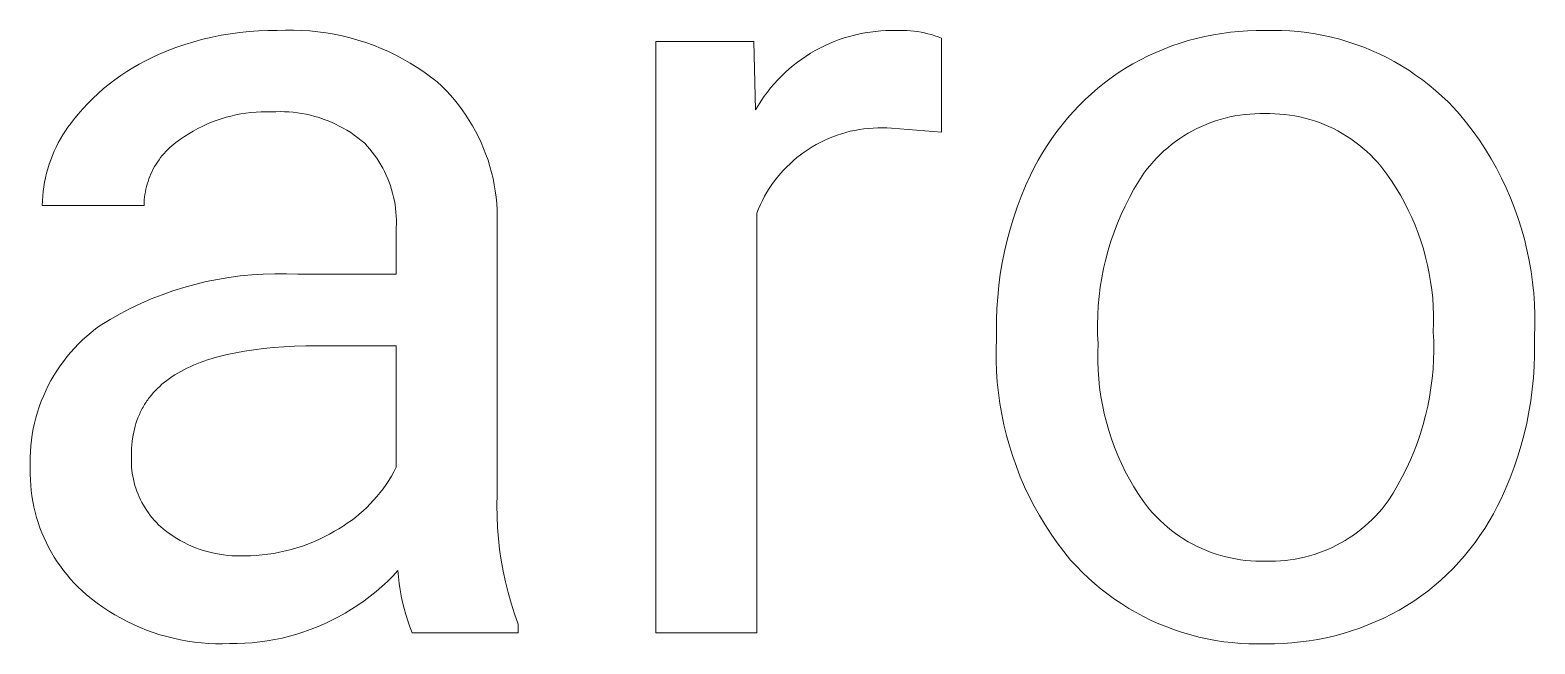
# Model space of a CAD drawing. Header units: millimetres. Extents: x -665 to 1920, y -373 to 1434.
# Drawn here: x 1395.15 to 1441.49, y -127.61 to -108.73 of the extents above; entities that cross this region are included whole.
import ezdxf

# ---------------------------------------------------------------- set-up
doc = ezdxf.new("R2010")
doc.units = ezdxf.units.MM
doc.header["$MEASUREMENT"] = 0
doc.layers.add('Domyślny', color=7, linetype='Continuous', true_color=0x000000)

msp = doc.modelspace()

# ---------------------------------------------------------------- linework, layer by layer
at = {"layer": 'Domyślny', "color": 18, "lineweight": 15, "true_color": 0x000000}
for p, q in [((1400.748, -108.946), (1401.031, -108.889)), ((1401.031, -108.889), (1401.316, -108.841)), ((1401.316, -108.841), (1401.602, -108.802)), ((1401.602, -108.802), (1401.889, -108.773)), ((1401.889, -108.773), (1402.177, -108.753)), ((1402.177, -108.753), (1402.466, -108.743)), ((1402.466, -108.743), (1402.754, -108.742)), ((1402.754, -108.742), (1403.006, -108.732)), ((1403.006, -108.732), (1403.258, -108.731)), ((1403.258, -108.731), (1403.509, -108.739)), ((1403.509, -108.739), (1403.761, -108.755)), ((1403.761, -108.755), (1404.011, -108.781)), ((1404.011, -108.781), (1404.261, -108.815)), ((1404.261, -108.815), (1404.509, -108.857)), ((1404.509, -108.857), (1404.755, -108.909)), ((1420.375, -108.924), (1420.533, -108.882)), ((1420.533, -108.882), (1420.692, -108.846)), ((1420.692, -108.846), (1420.853, -108.815)), ((1420.853, -108.815), (1421.014, -108.789)), ((1421.014, -108.789), (1421.176, -108.769)), ((1421.176, -108.769), (1421.339, -108.755)), ((1421.339, -108.755), (1421.502, -108.746)), ((1421.502, -108.746), (1421.665, -108.742)), ((1421.665, -108.742), (1421.829, -108.744)), ((1421.829, -108.744), (1421.937, -108.741)), ((1421.937, -108.741), (1422.045, -108.741)), ((1422.045, -108.741), (1422.154, -108.744)), ((1422.154, -108.744), (1422.262, -108.751)), ((1422.262, -108.751), (1422.37, -108.762)), ((1422.37, -108.762), (1422.477, -108.777)), ((1422.477, -108.777), (1422.584, -108.795)), ((1422.584, -108.795), (1422.69, -108.816)), ((1422.69, -108.816), (1422.795, -108.841)), ((1422.795, -108.841), (1422.9, -108.87)), ((1422.9, -108.87), (1423.003, -108.902)), ((1431.324, -108.925), (1431.584, -108.873)), ((1431.584, -108.873), (1431.845, -108.83)), ((1431.845, -108.83), (1432.107, -108.795)), ((1432.107, -108.795), (1432.371, -108.769)), ((1432.371, -108.769), (1432.635, -108.752)), ((1432.635, -108.752), (1432.9, -108.743)), ((1432.9, -108.743), (1433.165, -108.744)), ((1433.165, -108.744), (1433.424, -108.739)), ((1433.424, -108.739), (1433.684, -108.742)), ((1433.684, -108.742), (1433.943, -108.755)), ((1433.943, -108.755), (1434.202, -108.776)), ((1434.202, -108.776), (1434.459, -108.807)), ((1434.459, -108.807), (1434.716, -108.846)), ((1434.716, -108.846), (1434.971, -108.893)), ((1434.971, -108.893), (1435.224, -108.949)), ((1399.37, -109.371), (1399.639, -109.268)), ((1399.639, -109.268), (1399.912, -109.174)), ((1399.912, -109.174), (1400.188, -109.089)), ((1400.188, -109.089), (1400.467, -109.013)), ((1400.467, -109.013), (1400.748, -108.946)), ((1404.755, -108.909), (1405, -108.968)), ((1405, -108.968), (1405.242, -109.037)), ((1405.242, -109.037), (1405.482, -109.114)), ((1405.482, -109.114), (1405.719, -109.199)), ((1405.719, -109.199), (1405.953, -109.292)), ((1405.953, -109.292), (1406.184, -109.393)), ((1414.415, -127.275), (1414.415, -109.08)), ((1414.415, -109.08), (1417.437, -109.08)), ((1417.437, -109.08), (1417.489, -111.181)), ((1419.321, -109.361), (1419.465, -109.283)), ((1419.465, -109.283), (1419.611, -109.211)), ((1419.611, -109.211), (1419.76, -109.143)), ((1419.76, -109.143), (1419.911, -109.08)), ((1419.911, -109.08), (1420.064, -109.023)), ((1420.064, -109.023), (1420.218, -108.971)), ((1420.218, -108.971), (1420.375, -108.924)), ((1423.003, -108.902), (1423.106, -108.938)), ((1423.106, -108.938), (1423.207, -108.977)), ((1423.207, -108.977), (1423.207, -111.87)), ((1429.815, -109.416), (1430.06, -109.314)), ((1430.06, -109.314), (1430.307, -109.219)), ((1430.307, -109.219), (1430.557, -109.133)), ((1430.557, -109.133), (1430.811, -109.055)), ((1430.811, -109.055), (1431.066, -108.986)), ((1431.066, -108.986), (1431.324, -108.925)), ((1435.224, -108.949), (1435.476, -109.014)), ((1435.476, -109.014), (1435.725, -109.088)), ((1435.725, -109.088), (1435.971, -109.169)), ((1435.971, -109.169), (1436.214, -109.259)), ((1436.214, -109.259), (1436.455, -109.358)), ((1436.455, -109.358), (1436.691, -109.464)), ((1398.313, -109.887), (1398.505, -109.776)), ((1398.505, -109.776), (1398.701, -109.672)), ((1398.701, -109.672), (1398.901, -109.574)), ((1398.901, -109.574), (1399.103, -109.482)), ((1399.103, -109.482), (1399.37, -109.371)), ((1406.184, -109.393), (1406.411, -109.502)), ((1406.411, -109.502), (1406.634, -109.62)), ((1406.634, -109.62), (1406.852, -109.744)), ((1406.852, -109.744), (1407.066, -109.877)), ((1418.521, -109.924), (1418.646, -109.819)), ((1418.646, -109.819), (1418.774, -109.718)), ((1418.774, -109.718), (1418.906, -109.622)), ((1418.906, -109.622), (1419.042, -109.53)), ((1419.042, -109.53), (1419.18, -109.443)), ((1419.18, -109.443), (1419.321, -109.361)), ((1428.877, -109.906), (1429.105, -109.772)), ((1429.105, -109.772), (1429.338, -109.645)), ((1429.338, -109.645), (1429.575, -109.527)), ((1429.575, -109.527), (1429.815, -109.416)), ((1436.691, -109.464), (1436.924, -109.578)), ((1436.924, -109.578), (1437.153, -109.7)), ((1437.153, -109.7), (1437.378, -109.83)), ((1397.583, -110.392), (1397.759, -110.256)), ((1397.759, -110.256), (1397.939, -110.127)), ((1397.939, -110.127), (1398.124, -110.004)), ((1398.124, -110.004), (1398.313, -109.887)), ((1407.066, -109.877), (1407.276, -110.017)), ((1407.276, -110.017), (1407.48, -110.164)), ((1407.48, -110.164), (1407.68, -110.318)), ((1418.057, -110.384), (1418.167, -110.264)), ((1418.167, -110.264), (1418.281, -110.146)), ((1418.281, -110.146), (1418.399, -110.033)), ((1418.399, -110.033), (1418.521, -109.924)), ((1428.231, -110.357), (1428.441, -110.199)), ((1428.441, -110.199), (1428.657, -110.049)), ((1428.657, -110.049), (1428.877, -109.906)), ((1437.378, -109.83), (1437.598, -109.968)), ((1437.598, -109.968), (1437.813, -110.113)), ((1437.813, -110.113), (1438.024, -110.265)), ((1438.024, -110.265), (1438.229, -110.424)), ((1397.082, -110.831), (1397.244, -110.679)), ((1397.244, -110.679), (1397.411, -110.532)), ((1397.411, -110.532), (1397.583, -110.392)), ((1407.68, -110.318), (1407.821, -110.451)), ((1407.821, -110.451), (1407.957, -110.589)), ((1407.957, -110.589), (1408.089, -110.732)), ((1408.089, -110.732), (1408.216, -110.879)), ((1417.753, -110.768), (1417.85, -110.637)), ((1417.85, -110.637), (1417.951, -110.509)), ((1417.951, -110.509), (1418.057, -110.384)), ((1427.634, -110.87), (1427.827, -110.692)), ((1427.827, -110.692), (1428.026, -110.521)), ((1428.026, -110.521), (1428.231, -110.357)), ((1438.229, -110.424), (1438.428, -110.59)), ((1438.428, -110.59), (1438.622, -110.762)), ((1396.626, -111.317), (1396.773, -111.15)), ((1396.773, -111.15), (1396.925, -110.988)), ((1396.925, -110.988), (1397.082, -110.831)), ((1408.216, -110.879), (1408.338, -111.03)), ((1408.338, -111.03), (1408.454, -111.186)), ((1408.454, -111.186), (1408.566, -111.345)), ((1417.489, -111.181), (1417.572, -111.041)), ((1417.572, -111.041), (1417.66, -110.903)), ((1417.66, -110.903), (1417.753, -110.768)), ((1427.266, -111.244), (1427.447, -111.054)), ((1427.447, -111.054), (1427.634, -110.87)), ((1438.622, -110.762), (1438.81, -110.941)), ((1438.81, -110.941), (1438.991, -111.127)), ((1438.991, -111.127), (1439.167, -111.318)), ((1396.313, -111.716), (1396.397, -111.601)), ((1396.397, -111.601), (1396.486, -111.489)), ((1396.486, -111.489), (1396.626, -111.317)), ((1400.59, -111.626), (1400.447, -111.692)), ((1400.734, -111.565), (1400.59, -111.626)), ((1400.881, -111.51), (1400.734, -111.565)), ((1401.029, -111.459), (1400.881, -111.51)), ((1401.179, -111.414), (1401.029, -111.459)), ((1401.33, -111.374), (1401.179, -111.414)), ((1401.483, -111.339), (1401.33, -111.374)), ((1401.637, -111.31), (1401.483, -111.339)), ((1401.792, -111.286), (1401.637, -111.31)), ((1401.948, -111.268), (1401.792, -111.286)), ((1402.104, -111.254), (1401.948, -111.268)), ((1402.26, -111.247), (1402.104, -111.254)), ((1402.417, -111.244), (1402.26, -111.247)), ((1402.573, -111.248), (1402.417, -111.244)), ((1402.709, -111.241), (1402.573, -111.248)), ((1402.844, -111.238), (1402.709, -111.241)), ((1402.979, -111.241), (1402.844, -111.238)), ((1403.114, -111.248), (1402.979, -111.241)), ((1403.249, -111.259), (1403.114, -111.248)), ((1403.383, -111.275), (1403.249, -111.259)), ((1403.517, -111.296), (1403.383, -111.275)), ((1403.65, -111.321), (1403.517, -111.296)), ((1403.782, -111.351), (1403.65, -111.321)), ((1403.913, -111.385), (1403.782, -111.351)), ((1404.043, -111.424), (1403.913, -111.385)), ((1404.171, -111.467), (1404.043, -111.424)), ((1404.298, -111.514), (1404.171, -111.467)), ((1404.423, -111.566), (1404.298, -111.514)), ((1404.546, -111.621), (1404.423, -111.566)), ((1404.667, -111.682), (1404.546, -111.621)), ((1408.566, -111.345), (1408.671, -111.508)), ((1408.671, -111.508), (1408.771, -111.675)), ((1408.771, -111.675), (1408.865, -111.844)), ((1426.762, -111.849), (1426.923, -111.642)), ((1426.923, -111.642), (1427.091, -111.44)), ((1427.091, -111.44), (1427.266, -111.244)), ((1431.36, -111.633), (1431.218, -111.694)), ((1431.503, -111.577), (1431.36, -111.633)), ((1431.649, -111.526), (1431.503, -111.577)), ((1431.796, -111.48), (1431.649, -111.526)), ((1431.944, -111.439), (1431.796, -111.48)), ((1432.094, -111.404), (1431.944, -111.439)), ((1432.245, -111.373), (1432.094, -111.404)), ((1432.397, -111.348), (1432.245, -111.373)), ((1432.55, -111.328), (1432.397, -111.348)), ((1432.703, -111.313), (1432.55, -111.328)), ((1432.857, -111.304), (1432.703, -111.313)), ((1433.011, -111.3), (1432.857, -111.304)), ((1433.165, -111.301), (1433.011, -111.3)), ((1433.321, -111.299), (1433.165, -111.301)), ((1433.477, -111.303), (1433.321, -111.299)), ((1433.633, -111.312), (1433.477, -111.303)), ((1433.788, -111.326), (1433.633, -111.312)), ((1433.943, -111.346), (1433.788, -111.326)), ((1434.097, -111.371), (1433.943, -111.346)), ((1434.25, -111.402), (1434.097, -111.371)), ((1434.402, -111.438), (1434.25, -111.402)), ((1434.552, -111.479), (1434.402, -111.438)), ((1434.701, -111.526), (1434.552, -111.479)), ((1434.848, -111.577), (1434.701, -111.526)), ((1434.994, -111.634), (1434.848, -111.577)), ((1435.137, -111.696), (1434.994, -111.634)), ((1439.167, -111.318), (1439.379, -111.579)), ((1439.379, -111.579), (1439.581, -111.847)), ((1396.014, -112.203), (1396.082, -112.078)), ((1396.082, -112.078), (1396.155, -111.955)), ((1396.155, -111.955), (1396.232, -111.834)), ((1396.232, -111.834), (1396.313, -111.716)), ((1399.706, -112.138), (1399.638, -112.187)), ((1399.775, -112.091), (1399.706, -112.138)), ((1399.904, -112.002), (1399.775, -112.091)), ((1400.036, -111.917), (1399.904, -112.002)), ((1400.17, -111.837), (1400.036, -111.917)), ((1400.308, -111.762), (1400.17, -111.837)), ((1400.447, -111.692), (1400.308, -111.762)), ((1404.786, -111.746), (1404.667, -111.682)), ((1404.903, -111.814), (1404.786, -111.746)), ((1405.018, -111.886), (1404.903, -111.814)), ((1405.13, -111.962), (1405.018, -111.886)), ((1405.239, -112.042), (1405.13, -111.962)), ((1405.346, -112.125), (1405.239, -112.042)), ((1405.449, -112.212), (1405.346, -112.125)), ((1408.865, -111.844), (1408.954, -112.017)), ((1408.954, -112.017), (1409.036, -112.193)), ((1419.601, -112.125), (1419.473, -112.188)), ((1419.73, -112.067), (1419.601, -112.125)), ((1419.862, -112.013), (1419.73, -112.067)), ((1419.995, -111.964), (1419.862, -112.013)), ((1420.13, -111.92), (1419.995, -111.964)), ((1420.266, -111.88), (1420.13, -111.92)), ((1420.404, -111.845), (1420.266, -111.88)), ((1420.543, -111.815), (1420.404, -111.845)), ((1420.683, -111.789), (1420.543, -111.815)), ((1420.823, -111.769), (1420.683, -111.789)), ((1420.964, -111.753), (1420.823, -111.769)), ((1421.106, -111.743), (1420.964, -111.753)), ((1421.248, -111.737), (1421.106, -111.743)), ((1421.39, -111.736), (1421.248, -111.737)), ((1421.532, -111.74), (1421.39, -111.736)), ((1421.674, -111.75), (1421.532, -111.74)), ((1423.207, -111.87), (1421.674, -111.75)), ((1426.461, -112.279), (1426.608, -112.062)), ((1426.608, -112.062), (1426.762, -111.849)), ((1430.547, -112.069), (1430.421, -112.158)), ((1430.676, -111.985), (1430.547, -112.069)), ((1430.808, -111.905), (1430.676, -111.985)), ((1430.942, -111.83), (1430.808, -111.905)), ((1431.079, -111.759), (1430.942, -111.83)), ((1431.218, -111.694), (1431.079, -111.759)), ((1435.278, -111.762), (1435.137, -111.696)), ((1435.417, -111.834), (1435.278, -111.762)), ((1435.553, -111.91), (1435.417, -111.834)), ((1435.686, -111.991), (1435.553, -111.91)), ((1435.816, -112.077), (1435.686, -111.991)), ((1435.944, -112.167), (1435.816, -112.077)), ((1439.581, -111.847), (1439.775, -112.122)), ((1439.775, -112.122), (1439.959, -112.403)), ((1395.782, -112.725), (1395.833, -112.592)), ((1395.833, -112.592), (1395.889, -112.46)), ((1395.889, -112.46), (1395.949, -112.33)), ((1395.949, -112.33), (1396.014, -112.203)), ((1399.218, -112.589), (1399.166, -112.654)), ((1399.272, -112.526), (1399.218, -112.589)), ((1399.328, -112.464), (1399.272, -112.526)), ((1399.386, -112.404), (1399.328, -112.464)), ((1399.447, -112.347), (1399.386, -112.404)), ((1399.509, -112.291), (1399.447, -112.347)), ((1399.573, -112.238), (1399.509, -112.291)), ((1399.638, -112.187), (1399.573, -112.238)), ((1405.53, -112.299), (1405.449, -112.212)), ((1405.608, -112.389), (1405.53, -112.299)), ((1405.683, -112.482), (1405.608, -112.389)), ((1405.754, -112.577), (1405.683, -112.482)), ((1405.822, -112.674), (1405.754, -112.577)), ((1409.036, -112.193), (1409.113, -112.372)), ((1409.113, -112.372), (1409.183, -112.553)), ((1409.183, -112.553), (1409.247, -112.737)), ((1418.872, -112.565), (1418.761, -112.653)), ((1418.987, -112.482), (1418.872, -112.565)), ((1419.105, -112.402), (1418.987, -112.482)), ((1419.225, -112.326), (1419.105, -112.402)), ((1419.348, -112.255), (1419.225, -112.326)), ((1419.473, -112.188), (1419.348, -112.255)), ((1426.19, -112.729), (1426.322, -112.502)), ((1426.322, -112.502), (1426.461, -112.279)), ((1429.95, -112.554), (1429.841, -112.663)), ((1430.062, -112.449), (1429.95, -112.554)), ((1430.178, -112.348), (1430.062, -112.449)), ((1430.298, -112.251), (1430.178, -112.348)), ((1430.421, -112.158), (1430.298, -112.251)), ((1436.068, -112.262), (1435.944, -112.167)), ((1436.189, -112.36), (1436.068, -112.262)), ((1436.306, -112.463), (1436.189, -112.36)), ((1436.42, -112.57), (1436.306, -112.463)), ((1436.529, -112.681), (1436.42, -112.57)), ((1439.959, -112.403), (1440.134, -112.69)), ((1395.655, -113.134), (1395.693, -112.997)), ((1395.693, -112.997), (1395.735, -112.86)), ((1395.735, -112.86), (1395.782, -112.725)), ((1398.941, -113.004), (1398.903, -113.078)), ((1398.981, -112.931), (1398.941, -113.004)), ((1399.024, -112.86), (1398.981, -112.931)), ((1399.069, -112.789), (1399.024, -112.86)), ((1399.116, -112.721), (1399.069, -112.789)), ((1399.166, -112.654), (1399.116, -112.721)), ((1405.887, -112.774), (1405.822, -112.674)), ((1405.949, -112.876), (1405.887, -112.774)), ((1406.007, -112.979), (1405.949, -112.876)), ((1406.061, -113.085), (1406.007, -112.979)), ((1409.247, -112.737), (1409.304, -112.922)), ((1409.304, -112.922), (1409.356, -113.109)), ((1418.346, -113.041), (1418.251, -113.147)), ((1418.445, -112.939), (1418.346, -113.041)), ((1418.547, -112.84), (1418.445, -112.939)), ((1418.652, -112.745), (1418.547, -112.84)), ((1418.761, -112.653), (1418.652, -112.745)), ((1425.949, -113.195), (1426.066, -112.96)), ((1426.066, -112.96), (1426.19, -112.729)), ((1429.538, -113.012), (1429.445, -113.135)), ((1429.635, -112.892), (1429.538, -113.012)), ((1429.736, -112.776), (1429.635, -112.892)), ((1429.841, -112.663), (1429.736, -112.776)), ((1436.635, -112.796), (1436.529, -112.681)), ((1436.737, -112.914), (1436.635, -112.796)), ((1436.835, -113.036), (1436.737, -112.914)), ((1436.928, -113.161), (1436.835, -113.036)), ((1440.134, -112.69), (1440.299, -112.983)), ((1440.299, -112.983), (1440.453, -113.282)), ((1395.569, -113.554), (1395.593, -113.413)), ((1395.593, -113.413), (1395.622, -113.273)), ((1395.622, -113.273), (1395.655, -113.134)), ((1398.754, -113.466), (1398.732, -113.547)), ((1398.778, -113.387), (1398.754, -113.466)), ((1398.806, -113.308), (1398.778, -113.387)), ((1398.836, -113.23), (1398.806, -113.308)), ((1398.868, -113.154), (1398.836, -113.23)), ((1398.903, -113.078), (1398.868, -113.154)), ((1406.112, -113.192), (1406.061, -113.085)), ((1406.16, -113.302), (1406.112, -113.192)), ((1406.203, -113.412), (1406.16, -113.302)), ((1406.243, -113.524), (1406.203, -113.412)), ((1406.279, -113.638), (1406.243, -113.524)), ((1409.356, -113.109), (1409.401, -113.298)), ((1409.401, -113.298), (1409.439, -113.489)), ((1409.439, -113.489), (1409.471, -113.68)), ((1417.989, -113.483), (1417.91, -113.6)), ((1418.073, -113.368), (1417.989, -113.483)), ((1418.16, -113.256), (1418.073, -113.368)), ((1418.251, -113.147), (1418.16, -113.256)), ((1425.666, -113.846), (1425.802, -113.518)), ((1425.802, -113.518), (1425.949, -113.195)), ((1429.287, -113.379), (1429.138, -113.629)), ((1429.445, -113.135), (1429.287, -113.379)), ((1437.074, -113.373), (1436.928, -113.161)), ((1437.213, -113.59), (1437.074, -113.373)), ((1440.453, -113.282), (1440.598, -113.585)), ((1395.521, -114.124), (1395.526, -113.981)), ((1395.526, -113.981), (1395.536, -113.838)), ((1395.536, -113.838), (1395.55, -113.696)), ((1395.55, -113.696), (1395.569, -113.554)), ((1398.663, -113.957), (1398.658, -114.04)), ((1398.671, -113.874), (1398.663, -113.957)), ((1398.682, -113.792), (1398.671, -113.874)), ((1398.696, -113.71), (1398.682, -113.792)), ((1398.713, -113.628), (1398.696, -113.71)), ((1398.732, -113.547), (1398.713, -113.628)), ((1406.311, -113.752), (1406.279, -113.638)), ((1406.339, -113.868), (1406.311, -113.752)), ((1406.364, -113.984), (1406.339, -113.868)), ((1406.384, -114.101), (1406.364, -113.984)), ((1409.471, -113.68), (1409.496, -113.873)), ((1409.496, -113.873), (1409.515, -114.066)), ((1417.697, -113.969), (1417.635, -114.097)), ((1417.764, -113.844), (1417.697, -113.969)), ((1417.835, -113.721), (1417.764, -113.844)), ((1417.91, -113.6), (1417.835, -113.721)), ((1425.541, -114.178), (1425.666, -113.846)), ((1428.997, -113.884), (1428.865, -114.143)), ((1429.138, -113.629), (1428.997, -113.884)), ((1437.344, -113.811), (1437.213, -113.59)), ((1437.469, -114.036), (1437.344, -113.811)), ((1440.598, -113.585), (1440.732, -113.893)), ((1440.732, -113.893), (1440.855, -114.206)), ((1398.656, -114.124), (1395.521, -114.124)), ((1398.658, -114.04), (1398.656, -114.124)), ((1406.4, -114.219), (1406.384, -114.101)), ((1406.413, -114.337), (1406.4, -114.219)), ((1406.421, -114.456), (1406.413, -114.337)), ((1406.426, -114.575), (1406.421, -114.456)), ((1409.515, -114.066), (1409.527, -114.26)), ((1409.527, -114.26), (1409.532, -114.455)), ((1409.532, -114.455), (1409.531, -114.649)), ((1417.577, -114.227), (1417.523, -114.359)), ((1417.523, -114.359), (1417.523, -127.275)), ((1417.635, -114.097), (1417.577, -114.227)), ((1425.426, -114.514), (1425.541, -114.178)), ((1428.742, -114.407), (1428.629, -114.675)), ((1428.865, -114.143), (1428.742, -114.407)), ((1437.585, -114.266), (1437.469, -114.036)), ((1437.694, -114.499), (1437.585, -114.266)), ((1440.855, -114.206), (1440.968, -114.523)), ((1406.422, -114.812), (1406.426, -114.694)), ((1406.422, -116.242), (1406.422, -114.812)), ((1406.426, -114.694), (1406.426, -114.575)), ((1409.531, -114.649), (1409.531, -123.018)), ((1425.231, -115.196), (1425.323, -114.853)), ((1425.323, -114.853), (1425.426, -114.514)), ((1428.629, -114.675), (1428.525, -114.947)), ((1437.795, -114.736), (1437.694, -114.499)), ((1437.888, -114.976), (1437.795, -114.736)), ((1440.968, -114.523), (1441.07, -114.843)), ((1441.07, -114.843), (1441.161, -115.167)), ((1425.15, -115.542), (1425.231, -115.196)), ((1428.43, -115.222), (1428.344, -115.5)), ((1428.525, -114.947), (1428.43, -115.222)), ((1437.973, -115.219), (1437.888, -114.976)), ((1438.05, -115.465), (1437.973, -115.219)), ((1441.161, -115.167), (1441.241, -115.493)), ((1425.081, -115.89), (1425.15, -115.542)), ((1428.269, -115.781), (1428.203, -116.064)), ((1428.344, -115.5), (1428.269, -115.781)), ((1438.119, -115.713), (1438.05, -115.465)), ((1438.179, -115.963), (1438.119, -115.713)), ((1441.241, -115.493), (1441.31, -115.822)), ((1441.31, -115.822), (1441.367, -116.153)), ((1401.267, -116.34), (1401.619, -116.293)), ((1401.619, -116.293), (1401.972, -116.258)), ((1401.972, -116.258), (1402.327, -116.236)), ((1402.327, -116.236), (1402.682, -116.225)), ((1402.682, -116.225), (1403.037, -116.228)), ((1403.037, -116.228), (1403.391, -116.242)), ((1403.391, -116.242), (1406.422, -116.242)), ((1424.976, -116.592), (1425.023, -116.24)), ((1425.023, -116.24), (1425.081, -115.89)), ((1428.203, -116.064), (1428.147, -116.35)), ((1438.231, -116.215), (1438.179, -115.963)), ((1438.275, -116.469), (1438.231, -116.215)), ((1441.367, -116.153), (1441.414, -116.486)), ((1399.209, -116.873), (1399.543, -116.754)), ((1399.543, -116.754), (1399.882, -116.648)), ((1399.882, -116.648), (1400.224, -116.553)), ((1400.224, -116.553), (1400.569, -116.47)), ((1400.569, -116.47), (1400.917, -116.399)), ((1400.917, -116.399), (1401.267, -116.34)), ((1424.942, -116.945), (1424.976, -116.592)), ((1428.1, -116.637), (1428.064, -116.926)), ((1428.147, -116.35), (1428.1, -116.637)), ((1438.31, -116.724), (1438.275, -116.469)), ((1438.337, -116.98), (1438.31, -116.724)), ((1441.414, -116.486), (1441.449, -116.82)), ((1398.232, -117.296), (1398.552, -117.143)), ((1398.552, -117.143), (1398.878, -117.002)), ((1398.878, -117.002), (1399.209, -116.873)), ((1424.918, -117.299), (1424.942, -116.945)), ((1428.038, -117.216), (1428.022, -117.506)), ((1428.064, -116.926), (1428.038, -117.216)), ((1438.355, -117.237), (1438.337, -116.98)), ((1438.364, -117.494), (1438.355, -117.237)), ((1441.449, -116.82), (1441.472, -117.156)), ((1441.472, -117.156), (1441.484, -117.492)), ((1397.304, -117.818), (1397.607, -117.633)), ((1397.607, -117.633), (1397.916, -117.459)), ((1397.916, -117.459), (1398.232, -117.296)), ((1424.907, -117.654), (1424.918, -117.299)), ((1424.907, -118.009), (1424.907, -117.654)), ((1428.022, -117.506), (1428.015, -117.797)), ((1438.365, -117.751), (1438.364, -117.494)), ((1441.484, -117.492), (1441.485, -117.828)), ((1396.759, -118.265), (1396.889, -118.146)), ((1396.889, -118.146), (1397.024, -118.032)), ((1397.024, -118.032), (1397.162, -117.922)), ((1397.162, -117.922), (1397.304, -117.818)), ((1424.907, -118.224), (1424.907, -118.009)), ((1428.015, -117.797), (1428.019, -118.088)), ((1428.019, -118.088), (1428.033, -118.379)), ((1438.357, -118.009), (1438.365, -117.751)), ((1438.369, -118.297), (1438.357, -118.009)), ((1441.485, -117.828), (1441.474, -118.164)), ((1441.474, -118.164), (1441.474, -118.379)), ((1396.393, -118.647), (1396.511, -118.515)), ((1396.511, -118.515), (1396.633, -118.388)), ((1396.633, -118.388), (1396.759, -118.265)), ((1401.753, -118.607), (1401.479, -118.656)), ((1402.038, -118.564), (1401.753, -118.607)), ((1402.335, -118.528), (1402.038, -118.564)), ((1402.642, -118.499), (1402.335, -118.528)), ((1402.961, -118.476), (1402.642, -118.499)), ((1403.291, -118.459), (1402.961, -118.476)), ((1403.633, -118.449), (1403.291, -118.459)), ((1403.986, -118.446), (1403.633, -118.449)), ((1406.422, -118.446), (1403.986, -118.446)), ((1406.422, -122.183), (1406.422, -118.446)), ((1424.896, -118.558), (1424.907, -118.224)), ((1424.897, -118.892), (1424.896, -118.558)), ((1428.033, -118.379), (1428.024, -118.65)), ((1438.365, -118.875), (1438.372, -118.586)), ((1438.372, -118.586), (1438.369, -118.297)), ((1441.474, -118.379), (1441.474, -118.731)), ((1395.97, -119.211), (1396.069, -119.065)), ((1396.069, -119.065), (1396.172, -118.922)), ((1396.172, -118.922), (1396.28, -118.783)), ((1396.28, -118.783), (1396.393, -118.647)), ((1400.072, -119.088), (1399.973, -119.135)), ((1400.174, -119.043), (1400.072, -119.088)), ((1400.279, -119), (1400.174, -119.043)), ((1400.386, -118.958), (1400.279, -119)), ((1400.496, -118.918), (1400.386, -118.958)), ((1400.609, -118.879), (1400.496, -118.918)), ((1400.725, -118.843), (1400.609, -118.879)), ((1400.844, -118.807), (1400.725, -118.843)), ((1400.965, -118.774), (1400.844, -118.807)), ((1401.09, -118.742), (1400.965, -118.774)), ((1401.217, -118.712), (1401.09, -118.742)), ((1401.479, -118.656), (1401.217, -118.712)), ((1424.908, -119.226), (1424.897, -118.892)), ((1428.024, -118.65), (1428.025, -118.92)), ((1428.025, -118.92), (1428.034, -119.191)), ((1438.348, -119.163), (1438.365, -118.875)), ((1441.463, -119.082), (1441.44, -119.433)), ((1441.474, -118.731), (1441.463, -119.082)), ((1395.706, -119.669), (1395.789, -119.514)), ((1395.789, -119.514), (1395.877, -119.361)), ((1395.877, -119.361), (1395.97, -119.211)), ((1399.359, -119.507), (1399.282, -119.567)), ((1399.438, -119.449), (1399.359, -119.507)), ((1399.52, -119.393), (1399.438, -119.449)), ((1399.605, -119.338), (1399.52, -119.393)), ((1399.693, -119.285), (1399.605, -119.338)), ((1399.784, -119.233), (1399.693, -119.285)), ((1399.877, -119.183), (1399.784, -119.233)), ((1399.973, -119.135), (1399.877, -119.183)), ((1424.931, -119.56), (1424.908, -119.226)), ((1428.034, -119.191), (1428.054, -119.461)), ((1428.054, -119.461), (1428.082, -119.73)), ((1438.284, -119.737), (1438.321, -119.45)), ((1438.321, -119.45), (1438.348, -119.163)), ((1441.44, -119.433), (1441.405, -119.783)), ((1395.491, -120.152), (1395.557, -119.989)), ((1395.557, -119.989), (1395.629, -119.828)), ((1395.629, -119.828), (1395.706, -119.669)), ((1398.852, -119.995), (1398.824, -120.031)), ((1398.881, -119.959), (1398.852, -119.995)), ((1398.941, -119.89), (1398.881, -119.959)), ((1399.004, -119.822), (1398.941, -119.89)), ((1399.069, -119.756), (1399.004, -119.822)), ((1399.137, -119.691), (1399.069, -119.756)), ((1399.208, -119.628), (1399.137, -119.691)), ((1399.282, -119.567), (1399.208, -119.628)), ((1424.966, -119.892), (1424.931, -119.56)), ((1425.011, -120.223), (1424.966, -119.892)), ((1428.082, -119.73), (1428.121, -119.999)), ((1428.121, -119.999), (1428.168, -120.265)), ((1438.238, -120.022), (1438.284, -119.737)), ((1441.405, -119.783), (1441.359, -120.132)), ((1395.375, -120.486), (1395.43, -120.318)), ((1395.43, -120.318), (1395.491, -120.152)), ((1398.56, -120.451), (1398.54, -120.492)), ((1398.581, -120.411), (1398.56, -120.451)), ((1398.602, -120.371), (1398.581, -120.411)), ((1398.624, -120.332), (1398.602, -120.371)), ((1398.646, -120.292), (1398.624, -120.332)), ((1398.67, -120.254), (1398.646, -120.292)), ((1398.694, -120.216), (1398.67, -120.254)), ((1398.718, -120.178), (1398.694, -120.216)), ((1398.744, -120.14), (1398.718, -120.178)), ((1398.77, -120.103), (1398.744, -120.14)), ((1398.797, -120.067), (1398.77, -120.103)), ((1398.824, -120.031), (1398.797, -120.067)), ((1425.068, -120.552), (1425.011, -120.223)), ((1428.168, -120.265), (1428.224, -120.53)), ((1438.117, -120.587), (1438.183, -120.305)), ((1438.183, -120.305), (1438.238, -120.022)), ((1441.302, -120.479), (1441.233, -120.824)), ((1441.359, -120.132), (1441.302, -120.479)), ((1395.245, -120.998), (1395.283, -120.826)), ((1395.283, -120.826), (1395.326, -120.655)), ((1395.326, -120.655), (1395.375, -120.486)), ((1398.381, -120.921), (1398.357, -121.012)), ((1398.407, -120.832), (1398.381, -120.921)), ((1398.436, -120.744), (1398.407, -120.832)), ((1398.468, -120.658), (1398.436, -120.744)), ((1398.485, -120.616), (1398.468, -120.658)), ((1398.503, -120.574), (1398.485, -120.616)), ((1398.521, -120.533), (1398.503, -120.574)), ((1398.54, -120.492), (1398.521, -120.533)), ((1425.136, -120.88), (1425.068, -120.552)), ((1425.215, -121.204), (1425.136, -120.88)), ((1428.224, -120.53), (1428.29, -120.793)), ((1428.29, -120.793), (1428.365, -121.053)), ((1437.959, -121.142), (1438.043, -120.865)), ((1438.043, -120.865), (1438.117, -120.587)), ((1441.233, -120.824), (1441.153, -121.166)), ((1395.169, -121.522), (1395.188, -121.346)), ((1395.188, -121.346), (1395.214, -121.172)), ((1395.214, -121.172), (1395.245, -120.998)), ((1398.29, -121.391), (1398.281, -121.489)), ((1398.303, -121.293), (1398.29, -121.391)), ((1398.318, -121.198), (1398.303, -121.293)), ((1398.336, -121.104), (1398.318, -121.198)), ((1398.357, -121.012), (1398.336, -121.104)), ((1425.305, -121.526), (1425.215, -121.204)), ((1428.365, -121.053), (1428.449, -121.311)), ((1428.449, -121.311), (1428.541, -121.565)), ((1437.865, -121.415), (1437.959, -121.142)), ((1441.153, -121.166), (1441.061, -121.506)), ((1395.148, -121.874), (1395.155, -121.697)), ((1395.155, -121.697), (1395.169, -121.522)), ((1398.268, -121.796), (1398.264, -121.891)), ((1398.269, -121.692), (1398.268, -121.796)), ((1398.274, -121.59), (1398.269, -121.692)), ((1398.281, -121.489), (1398.274, -121.59)), ((1425.406, -121.845), (1425.305, -121.526)), ((1425.517, -122.16), (1425.406, -121.845)), ((1428.541, -121.565), (1428.643, -121.816)), ((1428.643, -121.816), (1428.753, -122.064)), ((1437.651, -121.951), (1437.763, -121.685)), ((1437.763, -121.685), (1437.865, -121.415)), ((1440.959, -121.842), (1440.846, -122.175)), ((1441.061, -121.506), (1440.959, -121.842)), ((1395.146, -122.05), (1395.148, -121.874)), ((1395.151, -122.226), (1395.146, -122.05)), ((1395.15, -122.394), (1395.151, -122.226)), ((1398.264, -121.891), (1398.264, -121.986)), ((1398.264, -121.986), (1398.267, -122.081)), ((1398.267, -122.081), (1398.273, -122.176)), ((1398.273, -122.176), (1398.282, -122.271)), ((1398.282, -122.271), (1398.294, -122.365)), ((1406.274, -122.454), (1406.351, -122.32)), ((1406.351, -122.32), (1406.422, -122.183)), ((1425.639, -122.471), (1425.517, -122.16)), ((1428.753, -122.064), (1428.871, -122.307)), ((1428.871, -122.307), (1428.998, -122.546)), ((1437.401, -122.472), (1437.531, -122.214)), ((1437.531, -122.214), (1437.651, -121.951)), ((1440.846, -122.175), (1440.721, -122.504)), ((1395.154, -122.563), (1395.15, -122.394)), ((1395.165, -122.731), (1395.154, -122.563)), ((1395.181, -122.898), (1395.165, -122.731)), ((1398.294, -122.365), (1398.31, -122.459)), ((1398.31, -122.459), (1398.329, -122.552)), ((1398.329, -122.552), (1398.351, -122.645)), ((1398.351, -122.645), (1398.376, -122.737)), ((1398.376, -122.737), (1398.404, -122.828)), ((1406.019, -122.84), (1406.109, -122.714)), ((1406.109, -122.714), (1406.194, -122.585)), ((1406.194, -122.585), (1406.274, -122.454)), ((1425.772, -122.778), (1425.639, -122.471)), ((1425.915, -123.08), (1425.772, -122.778)), ((1428.998, -122.546), (1429.133, -122.781)), ((1429.133, -122.781), (1429.277, -123.011)), ((1437.117, -122.974), (1437.263, -122.726)), ((1437.263, -122.726), (1437.401, -122.472)), ((1440.721, -122.504), (1440.587, -122.829)), ((1395.202, -123.065), (1395.181, -122.898)), ((1395.23, -123.231), (1395.202, -123.065)), ((1395.263, -123.396), (1395.23, -123.231)), ((1398.404, -122.828), (1398.436, -122.918)), ((1398.436, -122.918), (1398.47, -123.006)), ((1398.47, -123.006), (1398.507, -123.094)), ((1398.507, -123.094), (1398.548, -123.18)), ((1398.548, -123.18), (1398.591, -123.265)), ((1405.621, -123.31), (1405.726, -123.198)), ((1405.726, -123.198), (1405.828, -123.082)), ((1405.828, -123.082), (1405.926, -122.962)), ((1405.926, -122.962), (1406.019, -122.84)), ((1409.531, -123.018), (1409.523, -123.357)), ((1426.068, -123.377), (1425.915, -123.08)), ((1429.277, -123.011), (1429.428, -123.235)), ((1429.428, -123.235), (1429.522, -123.359)), ((1436.872, -123.339), (1436.962, -123.218)), ((1436.962, -123.218), (1437.117, -122.974)), ((1440.441, -123.149), (1440.327, -123.385)), ((1440.587, -122.829), (1440.441, -123.149)), ((1395.301, -123.559), (1395.263, -123.396)), ((1395.346, -123.722), (1395.301, -123.559)), ((1395.395, -123.883), (1395.346, -123.722)), ((1398.591, -123.265), (1398.637, -123.348)), ((1398.637, -123.348), (1398.686, -123.43)), ((1398.686, -123.43), (1398.737, -123.51)), ((1398.737, -123.51), (1398.791, -123.588)), ((1398.791, -123.588), (1398.848, -123.664)), ((1398.848, -123.664), (1398.908, -123.739)), ((1405.04, -123.816), (1405.163, -123.723)), ((1405.163, -123.723), (1405.283, -123.626)), ((1405.283, -123.626), (1405.399, -123.524)), ((1405.399, -123.524), (1405.512, -123.419)), ((1405.512, -123.419), (1405.621, -123.31)), ((1409.523, -123.357), (1409.526, -123.696)), ((1409.526, -123.696), (1409.541, -124.035)), ((1426.231, -123.669), (1426.068, -123.377)), ((1426.404, -123.955), (1426.231, -123.669)), ((1429.522, -123.359), (1429.621, -123.48)), ((1429.621, -123.48), (1429.724, -123.597)), ((1429.724, -123.597), (1429.831, -123.71)), ((1429.831, -123.71), (1429.941, -123.82)), ((1436.473, -123.789), (1436.579, -123.682)), ((1436.579, -123.682), (1436.68, -123.571)), ((1436.68, -123.571), (1436.778, -123.457)), ((1436.778, -123.457), (1436.872, -123.339)), ((1440.206, -123.617), (1440.076, -123.844)), ((1440.327, -123.385), (1440.206, -123.617)), ((1395.45, -124.041), (1395.395, -123.883)), ((1395.511, -124.198), (1395.45, -124.041)), ((1398.908, -123.739), (1398.97, -123.811)), ((1398.97, -123.811), (1399.034, -123.881)), ((1399.034, -123.881), (1399.101, -123.949)), ((1399.101, -123.949), (1399.17, -124.014)), ((1399.17, -124.014), (1399.241, -124.078)), ((1399.241, -124.078), (1399.342, -124.157)), ((1399.342, -124.157), (1399.446, -124.232)), ((1404.362, -124.237), (1404.519, -124.146)), ((1404.519, -124.146), (1404.654, -124.071)), ((1404.654, -124.071), (1404.785, -123.99)), ((1404.785, -123.99), (1404.914, -123.905)), ((1404.914, -123.905), (1405.04, -123.816)), ((1409.541, -124.035), (1409.567, -124.372)), ((1426.586, -124.235), (1426.404, -123.955)), ((1429.941, -123.82), (1430.056, -123.925)), ((1430.056, -123.925), (1430.174, -124.027)), ((1430.174, -124.027), (1430.295, -124.125)), ((1430.295, -124.125), (1430.42, -124.218)), ((1435.895, -124.27), (1436.017, -124.182)), ((1436.017, -124.182), (1436.136, -124.09)), ((1436.136, -124.09), (1436.252, -123.993)), ((1436.252, -123.993), (1436.364, -123.893)), ((1436.364, -123.893), (1436.473, -123.789)), ((1439.939, -124.067), (1439.794, -124.285)), ((1440.076, -123.844), (1439.939, -124.067)), ((1395.577, -124.353), (1395.511, -124.198)), ((1395.648, -124.506), (1395.577, -124.353)), ((1395.724, -124.656), (1395.648, -124.506)), ((1399.446, -124.232), (1399.552, -124.304)), ((1399.552, -124.304), (1399.661, -124.372)), ((1399.661, -124.372), (1399.772, -124.437)), ((1399.772, -124.437), (1399.886, -124.497)), ((1399.886, -124.497), (1400.001, -124.554)), ((1400.001, -124.554), (1400.118, -124.607)), ((1400.118, -124.607), (1400.237, -124.655)), ((1403.359, -124.662), (1403.532, -124.605)), ((1403.532, -124.605), (1403.702, -124.542)), ((1403.702, -124.542), (1403.871, -124.474)), ((1403.871, -124.474), (1404.037, -124.401)), ((1404.037, -124.401), (1404.201, -124.321)), ((1404.201, -124.321), (1404.362, -124.237)), ((1409.567, -124.372), (1409.604, -124.709)), ((1426.778, -124.508), (1426.586, -124.235)), ((1426.979, -124.775), (1426.778, -124.508)), ((1430.42, -124.218), (1430.548, -124.307)), ((1430.548, -124.307), (1430.679, -124.392)), ((1430.679, -124.392), (1430.812, -124.472)), ((1430.812, -124.472), (1430.949, -124.547)), ((1430.949, -124.547), (1431.088, -124.617)), ((1431.088, -124.617), (1431.229, -124.683)), ((1435.107, -124.709), (1435.244, -124.647)), ((1435.244, -124.647), (1435.379, -124.58)), ((1435.379, -124.58), (1435.512, -124.509)), ((1435.512, -124.509), (1435.643, -124.434)), ((1435.643, -124.434), (1435.77, -124.354)), ((1435.77, -124.354), (1435.895, -124.27)), ((1439.642, -124.498), (1439.483, -124.705)), ((1439.794, -124.285), (1439.642, -124.498)), ((1395.805, -124.803), (1395.724, -124.656)), ((1395.892, -124.947), (1395.805, -124.803)), ((1395.983, -125.089), (1395.892, -124.947)), ((1396.079, -125.227), (1395.983, -125.089)), ((1400.237, -124.655), (1400.357, -124.7)), ((1400.357, -124.7), (1400.479, -124.74)), ((1400.479, -124.74), (1400.603, -124.776)), ((1400.603, -124.776), (1400.727, -124.808)), ((1400.727, -124.808), (1400.853, -124.835)), ((1400.853, -124.835), (1400.979, -124.858)), ((1400.979, -124.858), (1401.106, -124.877)), ((1401.106, -124.877), (1401.234, -124.891)), ((1401.234, -124.891), (1401.362, -124.901)), ((1401.362, -124.901), (1401.49, -124.907)), ((1401.49, -124.907), (1401.618, -124.908)), ((1401.618, -124.908), (1401.747, -124.904)), ((1401.747, -124.904), (1401.929, -124.901)), ((1401.929, -124.901), (1402.11, -124.893)), ((1402.11, -124.893), (1402.291, -124.878)), ((1402.291, -124.878), (1402.472, -124.857)), ((1402.472, -124.857), (1402.652, -124.83)), ((1402.652, -124.83), (1402.831, -124.797)), ((1402.831, -124.797), (1403.008, -124.757)), ((1403.008, -124.757), (1403.184, -124.712)), ((1403.184, -124.712), (1403.359, -124.662)), ((1409.604, -124.709), (1409.653, -125.044)), ((1409.653, -125.044), (1409.712, -125.378)), ((1427.189, -125.035), (1426.979, -124.775)), ((1427.365, -125.227), (1427.189, -125.035)), ((1431.229, -124.683), (1431.372, -124.744)), ((1431.372, -124.744), (1431.518, -124.8)), ((1431.518, -124.8), (1431.665, -124.85)), ((1431.665, -124.85), (1431.814, -124.896)), ((1431.814, -124.896), (1431.964, -124.936)), ((1431.964, -124.936), (1432.116, -124.972)), ((1432.116, -124.972), (1432.269, -125.002)), ((1432.269, -125.002), (1432.423, -125.026)), ((1432.423, -125.026), (1432.577, -125.046)), ((1432.577, -125.046), (1432.732, -125.06)), ((1432.732, -125.06), (1432.888, -125.068)), ((1432.888, -125.068), (1433.044, -125.072)), ((1433.044, -125.072), (1433.199, -125.07)), ((1433.199, -125.07), (1433.35, -125.072)), ((1433.35, -125.072), (1433.5, -125.069)), ((1433.5, -125.069), (1433.651, -125.061)), ((1433.651, -125.061), (1433.801, -125.049)), ((1433.801, -125.049), (1433.95, -125.031)), ((1433.95, -125.031), (1434.099, -125.008)), ((1434.099, -125.008), (1434.247, -124.98)), ((1434.247, -124.98), (1434.394, -124.947)), ((1434.394, -124.947), (1434.54, -124.909)), ((1434.54, -124.909), (1434.684, -124.866)), ((1434.684, -124.866), (1434.827, -124.818)), ((1434.827, -124.818), (1434.968, -124.766)), ((1434.968, -124.766), (1435.107, -124.709)), ((1439.143, -125.104), (1438.963, -125.294)), ((1439.316, -124.907), (1439.143, -125.104)), ((1439.483, -124.705), (1439.316, -124.907)), ((1396.179, -125.362), (1396.079, -125.227)), ((1396.284, -125.493), (1396.179, -125.362)), ((1396.394, -125.621), (1396.284, -125.493)), ((1406.314, -125.53), (1406.148, -125.693)), ((1406.474, -125.361), (1406.314, -125.53)), ((1406.491, -125.557), (1406.474, -125.361)), ((1406.513, -125.753), (1406.491, -125.557)), ((1409.712, -125.378), (1409.783, -125.709)), ((1427.546, -125.412), (1427.365, -125.227)), ((1427.735, -125.592), (1427.546, -125.412)), ((1438.777, -125.478), (1438.585, -125.655)), ((1438.963, -125.294), (1438.777, -125.478)), ((1396.507, -125.745), (1396.394, -125.621)), ((1396.625, -125.865), (1396.507, -125.745)), ((1396.747, -125.981), (1396.625, -125.865)), ((1396.873, -126.093), (1396.747, -125.981)), ((1405.801, -126.003), (1405.62, -126.149)), ((1405.977, -125.851), (1405.801, -126.003)), ((1406.148, -125.693), (1405.977, -125.851)), ((1406.542, -125.947), (1406.513, -125.753)), ((1406.577, -126.141), (1406.542, -125.947)), ((1409.783, -125.709), (1409.865, -126.038)), ((1409.865, -126.038), (1409.958, -126.364)), ((1427.929, -125.764), (1427.735, -125.592)), ((1428.128, -125.93), (1427.929, -125.764)), ((1428.334, -126.09), (1428.128, -125.93)), ((1438.183, -125.99), (1437.974, -126.147)), ((1438.387, -125.826), (1438.183, -125.99)), ((1438.585, -125.655), (1438.387, -125.826)), ((1397.041, -126.23), (1396.873, -126.093)), ((1397.214, -126.361), (1397.041, -126.23)), ((1397.391, -126.487), (1397.214, -126.361)), ((1397.573, -126.607), (1397.391, -126.487)), ((1405.243, -126.422), (1405.048, -126.549)), ((1405.433, -126.289), (1405.243, -126.422)), ((1405.62, -126.149), (1405.433, -126.289)), ((1406.618, -126.334), (1406.577, -126.141)), ((1406.665, -126.525), (1406.618, -126.334)), ((1409.958, -126.364), (1410.062, -126.686)), ((1428.544, -126.242), (1428.334, -126.09)), ((1428.76, -126.387), (1428.544, -126.242)), ((1428.981, -126.524), (1428.76, -126.387)), ((1437.539, -126.439), (1437.308, -126.573)), ((1437.759, -126.296), (1437.539, -126.439)), ((1437.974, -126.147), (1437.759, -126.296)), ((1397.758, -126.72), (1397.573, -126.607)), ((1397.947, -126.827), (1397.758, -126.72)), ((1398.139, -126.928), (1397.947, -126.827)), ((1398.335, -127.022), (1398.139, -126.928)), ((1404.438, -126.89), (1404.228, -126.989)), ((1404.645, -126.783), (1404.438, -126.89)), ((1404.848, -126.669), (1404.645, -126.783)), ((1405.048, -126.549), (1404.848, -126.669)), ((1406.718, -126.715), (1406.665, -126.525)), ((1406.777, -126.903), (1406.718, -126.715)), ((1406.842, -127.088), (1406.777, -126.903)), ((1410.062, -126.686), (1410.177, -127.005)), ((1429.206, -126.654), (1428.981, -126.524)), ((1429.435, -126.776), (1429.206, -126.654)), ((1429.668, -126.891), (1429.435, -126.776)), ((1429.905, -126.997), (1429.668, -126.891)), ((1436.588, -126.931), (1436.341, -127.034)), ((1436.832, -126.819), (1436.588, -126.931)), ((1437.072, -126.7), (1436.832, -126.819)), ((1437.308, -126.573), (1437.072, -126.7)), ((1398.534, -127.11), (1398.335, -127.022)), ((1398.735, -127.191), (1398.534, -127.11)), ((1398.94, -127.264), (1398.735, -127.191)), ((1399.146, -127.332), (1398.94, -127.264)), ((1399.355, -127.392), (1399.146, -127.332)), ((1399.566, -127.444), (1399.355, -127.392)), ((1403.133, -127.379), (1402.907, -127.435)), ((1403.357, -127.316), (1403.133, -127.379)), ((1403.579, -127.245), (1403.357, -127.316)), ((1403.798, -127.167), (1403.579, -127.245)), ((1404.015, -127.082), (1403.798, -127.167)), ((1404.228, -126.989), (1404.015, -127.082)), ((1406.913, -127.272), (1406.842, -127.088)), ((1410.177, -127.272), (1406.913, -127.272)), ((1410.177, -127.005), (1410.177, -127.272)), ((1417.523, -127.275), (1414.415, -127.275)), ((1430.146, -127.095), (1429.905, -126.997)), ((1430.39, -127.185), (1430.146, -127.095)), ((1430.636, -127.267), (1430.39, -127.185)), ((1430.885, -127.34), (1430.636, -127.267)), ((1431.137, -127.405), (1430.885, -127.34)), ((1431.391, -127.461), (1431.137, -127.405)), ((1435.061, -127.424), (1434.799, -127.477)), ((1435.322, -127.363), (1435.061, -127.424)), ((1435.581, -127.293), (1435.322, -127.363)), ((1435.837, -127.215), (1435.581, -127.293)), ((1436.09, -127.129), (1435.837, -127.215)), ((1436.341, -127.034), (1436.09, -127.129)), ((1399.778, -127.49), (1399.566, -127.444)), ((1399.992, -127.529), (1399.778, -127.49)), ((1400.207, -127.56), (1399.992, -127.529)), ((1400.423, -127.584), (1400.207, -127.56)), ((1400.639, -127.601), (1400.423, -127.584)), ((1400.856, -127.611), (1400.639, -127.601)), ((1401.073, -127.613), (1400.856, -127.611)), ((1401.29, -127.608), (1401.073, -127.613)), ((1401.523, -127.607), (1401.29, -127.608)), ((1401.756, -127.597), (1401.523, -127.607)), ((1401.988, -127.58), (1401.756, -127.597)), ((1402.219, -127.556), (1401.988, -127.58)), ((1402.45, -127.523), (1402.219, -127.556)), ((1402.679, -127.483), (1402.45, -127.523)), ((1402.907, -127.435), (1402.679, -127.483)), ((1431.646, -127.509), (1431.391, -127.461)), ((1431.903, -127.547), (1431.646, -127.509)), ((1432.161, -127.577), (1431.903, -127.547)), ((1432.42, -127.599), (1432.161, -127.577)), ((1432.68, -127.611), (1432.42, -127.599)), ((1432.94, -127.615), (1432.68, -127.611)), ((1433.199, -127.61), (1432.94, -127.615)), ((1433.467, -127.61), (1433.199, -127.61)), ((1433.735, -127.601), (1433.467, -127.61)), ((1434.002, -127.583), (1433.735, -127.601)), ((1434.269, -127.556), (1434.002, -127.583)), ((1434.534, -127.521), (1434.269, -127.556)), ((1434.799, -127.477), (1434.534, -127.521))]:
    msp.add_line(p, q, dxfattribs=at)

doc.saveas('drawing.dxf')
